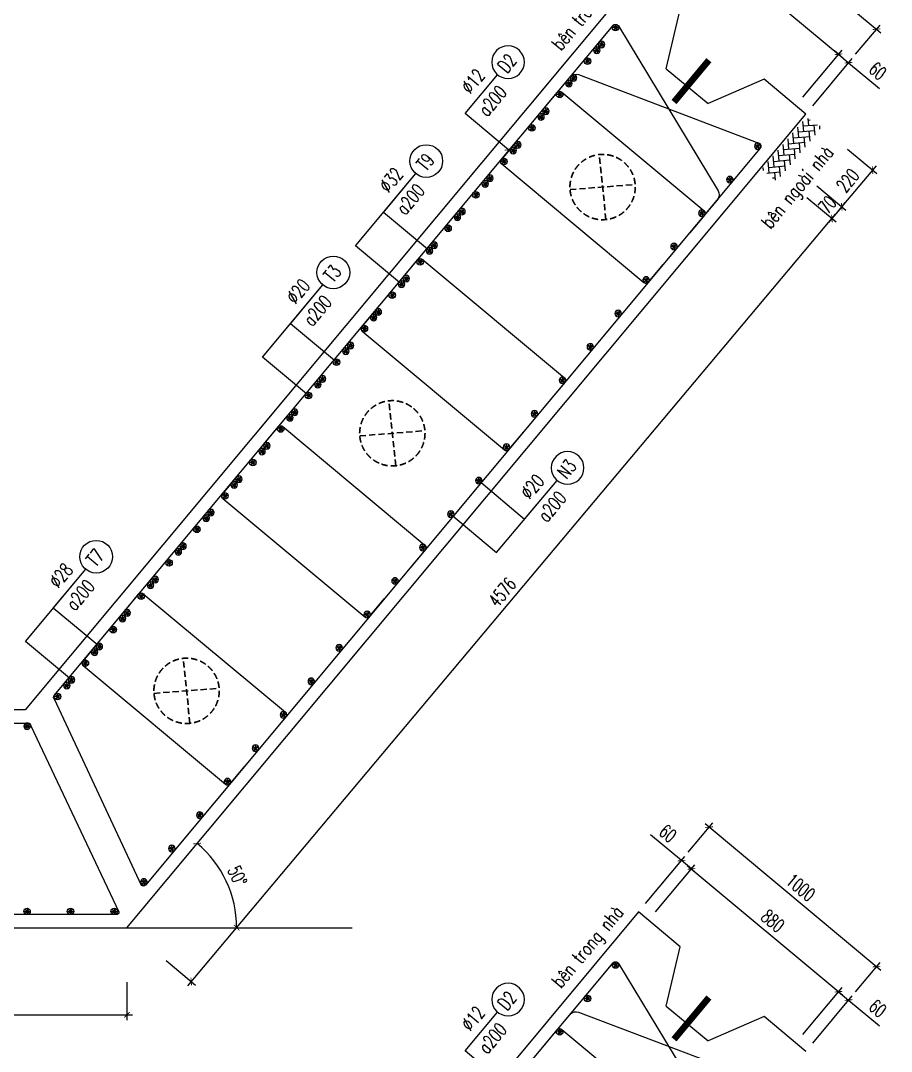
# Model space of a CAD drawing. Header units: millimetres. Extents: x -143483 to 1166745, y -1448440 to -1202244.
# Drawn here: x 1130250 to 1146240, y -1253205 to -1234268 of the extents above; entities that cross this region are included whole.
import ezdxf
from ezdxf.enums import TextEntityAlignment as Align

# ---------------------------------------------------------------- set-up
doc = ezdxf.new("R2010")
doc.units = ezdxf.units.MM
doc.header["$LTSCALE"] = 30
doc.header["$PDMODE"] = 3
doc.linetypes.add('DASHED', pattern=[19.05, 12.7, -6.35])
doc.layers.get('0').update_dxf_attribs({"lineweight": 9})
doc.layers.get('Defpoints').update_dxf_attribs({"lineweight": 9})
for name, color, linetype in [('ccu11-Cotthep', 9, 'Continuous'), ('ccu11-Dim', 8, 'Continuous'), ('ccu11-Hatch', 8, 'Continuous'), ('ccu11-Text', 31, 'Continuous'), ('ccu11-Thep', 4, 'Continuous'), ('ccu11-Thep doc', 4, 'Continuous'), ('ccu11-Thepdai', 6, 'Continuous'), ('Xref_ST_MBDV Cot vach 30.7.2022$0$Xref_ST_MBDV Cot vach 30.7.2022|Xref_ST_MBDV Cot vach 30.7.2022|Xref_ST_MBDV Cot vach 30.7.2022|Xref_ST_MBDV Cot vach 30.7.2022|ccu12-Thay', 7, 'Continuous')]:
    doc.layers.add(name, color=color, linetype=linetype)
doc.layers.add('ccu11-Khuat', color=9, linetype='DASHED', lineweight=30)
doc.layers.add('Vicom_thep doc', color=1, linetype='Continuous', lineweight=35)
doc.styles.add('ccu11-dim', font='vnsimli.shx', dxfattribs={"width": 0.65, "bigfont": 'bigfont.shx'})
doc.styles.add('ccu11-vnsimli', font='vnsimli.shx', dxfattribs={"width": 0.8, "bigfont": 'vns.shx'})
doc.styles.add('ccu11-vnsimple', font='vnsimple.shx', dxfattribs={"bigfont": 'bigfont.shx'})
doc.styles.add('ccu11_simli', font='vnsimli.shx', dxfattribs={"width": 0.8})
doc.dimstyles.new('ccu11-100', dxfattribs={"dimscale": 100, "dimtxt": 2.5, "dimasz": 1, "dimexe": 1, "dimexo": 2, "dimgap": 1, "dimtad": 1, "dimdec": 0, "dimdsep": 46, "dimtxsty": 'ccu11-dim', "dimblk": 'ARCHTICK', "dimcen": -1, "dimdle": 1, "dimclrd": 256, "dimclre": 256, "dimclrt": 3, "dimadec": 0, "dimazin": 2, "dimtfac": 0.1, "dimtdec": 0, "dimtmove": 0, "dimatfit": 1, "dimldrblk": 'ARCHTICK', "dimfxl": 0, "dimtvp": 0.833333, "dimtolj": 1, "dimtzin": 12, "dimarcsym": 0})
doc.dimstyles.new('ccu11-100x4', dxfattribs={"dimscale": 100, "dimtxt": 2.5, "dimasz": 1, "dimexe": 1, "dimexo": 2, "dimgap": 1, "dimtad": 1, "dimdec": 0, "dimlfac": 0.25, "dimdsep": 46, "dimtxsty": 'ccu11-dim', "dimblk": 'ARCHTICK', "dimcen": -1, "dimdle": 1, "dimclrd": 256, "dimclre": 256, "dimclrt": 3, "dimadec": 0, "dimazin": 2, "dimtfac": 0.1, "dimtdec": 0, "dimtmove": 0, "dimatfit": 1, "dimldrblk": 'ARCHTICK', "dimfxl": 0, "dimtvp": 0.833333, "dimtolj": 1, "dimtzin": 12, "dimarcsym": 0})

# ---------------------------------------------------------------- blocks, each defined once
blk = doc.blocks.new('_ARCHTICK')
at = {"color": 0, "linetype": 'ByBlock', "const_width": 0.15}
blk.add_lwpolyline([(-0.5, -0.5), (0.5, 0.5)], dxfattribs=at)
blk = doc.blocks.new('*D3314')
at = {"layer": 'ccu11-Dim', "linetype": 'ByBlock', "lineweight": -2, "ltscale": 30, "transparency": 16777216}
for p, q in [((1141908, -1233423), (1142631, -1232556)), ((1142490, -1232569), (1145347, -1234951)), ((1144612, -1235677), (1145335, -1234810))]:
    blk.add_line(p, q, dxfattribs=at)
at = {"layer": 'Defpoints', "color": 0, "linetype": 'ByBlock', "ltscale": 30, "transparency": 16777216}
for p in [(1141780, -1233576), (1145271, -1234887), (1144484, -1235831)]:
    blk.add_point(p, dxfattribs=at)
at = {"layer": 'ccu11-Dim', "linetype": 'ByBlock', "lineweight": -2, "ltscale": 30, "transparency": 16777216, "xscale": 100, "yscale": 100, "zscale": 100}
for p, rotation in [((1142567, -1232633), 140.1770003508405), ((1145271, -1234887), 320.1770003508405)]:
    blk.add_blockref('_ARCHTICK', p, dxfattribs=dict(at, rotation=rotation))
at = {"layer": 'ccu11-Dim', "color": 3, "linetype": 'ByBlock', "ltscale": 30, "transparency": 16777216, "insert": (1144063, -1233587), "char_height": 250, "attachment_point": 5, "rotation": 320.177, "style": 'ccu11-dim'}
blk.add_mtext('\\A1;880', dxfattribs=at)
blk = doc.blocks.new('*D3315')
at = {"layer": 'ccu11-Dim', "linetype": 'ByBlock', "lineweight": -2, "ltscale": 30, "transparency": 16777216}
for p, q in [((1144612, -1235677), (1145335, -1234810)), ((1145271, -1234887), (1145194, -1234823)), ((1144796, -1235831), (1145519, -1234964)), ((1145271, -1234887), (1145455, -1235041)), ((1145455, -1235041), (1146023, -1235514))]:
    blk.add_line(p, q, dxfattribs=at)
at = {"layer": 'Defpoints', "color": 0, "linetype": 'ByBlock', "ltscale": 30, "transparency": 16777216}
for p in [(1145271, -1234887), (1144484, -1235831), (1144668, -1235984)]:
    blk.add_point(p, dxfattribs=at)
at = {"layer": 'ccu11-Dim', "linetype": 'ByBlock', "lineweight": -2, "ltscale": 30, "transparency": 16777216, "xscale": 100, "yscale": 100, "zscale": 100}
for p, rotation in [((1145271, -1234887), 320.1770003508405), ((1145455, -1235041), 140.1770003508405)]:
    blk.add_blockref('_ARCHTICK', p, dxfattribs=dict(at, rotation=rotation))
at = {"layer": 'ccu11-Dim', "color": 3, "linetype": 'ByBlock', "ltscale": 30, "transparency": 16777216, "insert": (1145989, -1235193), "char_height": 250, "attachment_point": 5, "rotation": 320.177, "style": 'ccu11-dim'}
blk.add_mtext('\\A1;60', dxfattribs=at)
blk = doc.blocks.new('*D3316')
at = {"layer": 'ccu11-Dim', "linetype": 'ByBlock', "lineweight": -2, "ltscale": 30, "transparency": 16777216}
for p, q in [((1142511, -1232326), (1142959, -1231788)), ((1142818, -1231801), (1146044, -1234490)), ((1145583, -1234887), (1146031, -1234350))]:
    blk.add_line(p, q, dxfattribs=at)
at = {"layer": 'Defpoints', "color": 0, "linetype": 'ByBlock', "ltscale": 30, "transparency": 16777216}
for p in [(1142383, -1232479), (1145967, -1234426), (1145455, -1235041)]:
    blk.add_point(p, dxfattribs=at)
at = {"layer": 'ccu11-Dim', "linetype": 'ByBlock', "lineweight": -2, "ltscale": 30, "transparency": 16777216, "xscale": 100, "yscale": 100, "zscale": 100}
for p, rotation in [((1142895, -1231865), 140.1770003508405), ((1145967, -1234426), 320.1770003508405)]:
    blk.add_blockref('_ARCHTICK', p, dxfattribs=dict(at, rotation=rotation))
at = {"layer": 'ccu11-Dim', "color": 3, "linetype": 'ByBlock', "ltscale": 30, "transparency": 16777216, "insert": (1144575, -1232973), "char_height": 250, "attachment_point": 5, "rotation": 320.177, "style": 'ccu11-dim'}
blk.add_mtext('\\A1;1000', dxfattribs=at)
blk = doc.blocks.new('MCT')
at = {"ltscale": 0.005}
for p, q in [((-0.49, 0), (0.49, 0)), ((0.35, -0.35), (-0.35, 0.35)), ((-0.35, -0.35), (0.35, 0.35)), ((0, -0.49), (0, 0.49))]:
    blk.add_line(p, q, dxfattribs=at)
blk.add_circle((0, 0), 0.492, dxfattribs=at)
blk = doc.blocks.new('*U2269')
at = {"layer": 'ccu11-Thep doc', "xscale": -121.9200000001001, "yscale": 121.9200000001001, "zscale": 121.92, "rotation": 270}
blk.add_blockref('MCT', (0, 0), dxfattribs=at)
blk = doc.blocks.new('*U2270')
at = {"layer": 'ccu11-Thep doc', "color": 0, "linetype": 'ByBlock', "lineweight": -2, "transparency": 16777216}
for p in [(0, 0), (800, 0), (1600, 0), (2400, 0), (3200, 0), (4000, 0), (4800, 0), (5600, 0), (6400, 0), (7200, 0), (8000, 0), (8800, 0), (9600, 0), (10400, 0), (11200, 0), (12000, 0), (12800, 0), (13600, 0), (14400, 0), (15200, 0), (16000, 0), (16800, 0), (17600, 0)]:
    blk.add_blockref('*U2269', p, dxfattribs=at)
blk = doc.blocks.new('*U2273')
at = {"layer": 'ccu11-Thep doc', "xscale": -121.9200000001001, "yscale": 121.9200000001001, "zscale": 121.92, "rotation": 270}
blk.add_blockref('MCT', (0, 0), dxfattribs=at)
blk = doc.blocks.new('*U2274')
at = {"layer": 'ccu11-Thep doc', "color": 0, "linetype": 'ByBlock', "lineweight": -2, "transparency": 16777216}
for p in [(0, 0), (800, 0), (1600, 0), (2400, 0), (3200, 0), (4000, 0), (4800, 0), (5600, 0), (6400, 0), (7200, 0), (8000, 0), (8800, 0), (9600, 0), (10400, 0), (11200, 0), (12000, 0), (12800, 0), (13600, 0), (14400, 0), (15200, 0), (16000, 0), (16800, 0), (17600, 0), (18400, 0), (19200, 0)]:
    blk.add_blockref('*U2273', p, dxfattribs=at)
blk = doc.blocks.new('*D3317')
at = {"layer": 'ccu11-Dim', "linetype": 'ByBlock', "lineweight": -2, "ltscale": 30, "transparency": 16777216}
for p, q in [((1112708, -1251933), (1112708, -1252633)), ((1132203, -1251933), (1132203, -1252633)), ((1112608, -1252533), (1132303, -1252533))]:
    blk.add_line(p, q, dxfattribs=at)
at = {"layer": 'Defpoints', "color": 0, "linetype": 'ByBlock', "ltscale": 30, "transparency": 16777216}
for p in [(1112708, -1251733), (1132203, -1251733), (1132203, -1252533)]:
    blk.add_point(p, dxfattribs=at)
at = {"layer": 'ccu11-Dim', "linetype": 'ByBlock', "lineweight": -2, "ltscale": 30, "transparency": 16777216, "xscale": 100, "yscale": 100, "zscale": 100, "rotation": 180}
blk.add_blockref('_ARCHTICK', (1112708, -1252533), dxfattribs=at)
at = {"layer": 'ccu11-Dim', "linetype": 'ByBlock', "lineweight": -2, "ltscale": 30, "transparency": 16777216, "xscale": 100, "yscale": 100, "zscale": 100}
blk.add_blockref('_ARCHTICK', (1132203, -1252533), dxfattribs=at)
at = {"layer": 'ccu11-Dim', "color": 3, "linetype": 'ByBlock', "ltscale": 30, "transparency": 16777216, "insert": (1122456, -1252308), "char_height": 250, "attachment_point": 5, "style": 'ccu11-dim'}
blk.add_mtext('\\A1;4874', dxfattribs=at)
blk = doc.blocks.new('*D3319')
at = {"layer": 'ccu11-Dim', "lineweight": -2, "transparency": 16777216}
blk.add_arc((1132203, -1250933), 2014, 0, 50.177, dxfattribs=at)
at = {"layer": 'Defpoints', "color": 0, "transparency": 16777216}
for p in [(1144668, -1235984), (1134132, -1250353), (1132203, -1250933), (1132203, -1250933), (1136341, -1250933)]:
    blk.add_point(p, dxfattribs=at)
at = {"layer": 'ccu11-Dim', "lineweight": -2, "transparency": 16777216, "xscale": 100, "yscale": 100, "zscale": 100}
for p, rotation in [((1133493, -1249386), 140.1770003494885), ((1134217, -1250933), 270.0000000000017)]:
    blk.add_blockref('_ARCHTICK', p, dxfattribs=dict(at, rotation=rotation))
at = {"layer": 'ccu11-Dim', "color": 3, "transparency": 16777216, "insert": (1134231, -1249983), "char_height": 250, "attachment_point": 5, "rotation": 295.0885, "style": 'ccu11-dim'}
blk.add_mtext('\\A1;50\\M+1818B', dxfattribs=at)
blk = doc.blocks.new('*D3320')
at = {"layer": 'ccu11-Dim', "linetype": 'ByBlock', "lineweight": -2, "ltscale": 30, "transparency": 16777216}
for p, q in [((1145434, -1236627), (1145971, -1237077)), ((1145958, -1236936), (1145264, -1237764)), ((1144869, -1237301), (1145405, -1237751))]:
    blk.add_line(p, q, dxfattribs=at)
at = {"layer": 'Defpoints', "color": 0, "linetype": 'ByBlock', "ltscale": 30, "transparency": 16777216}
for p in [(1145281, -1236499), (1144716, -1237173), (1145328, -1237687)]:
    blk.add_point(p, dxfattribs=at)
at = {"layer": 'ccu11-Dim', "linetype": 'ByBlock', "lineweight": -2, "ltscale": 30, "transparency": 16777216, "xscale": 100, "yscale": 100, "zscale": 100}
for p, rotation in [((1145894, -1237013), 49.9999999935166), ((1145328, -1237687), 229.9999999935166)]:
    blk.add_blockref('_ARCHTICK', p, dxfattribs=dict(at, rotation=rotation))
at = {"layer": 'ccu11-Dim', "color": 3, "linetype": 'ByBlock', "ltscale": 30, "transparency": 16777216, "insert": (1145439, -1237205), "char_height": 250, "attachment_point": 5, "rotation": 50, "style": 'ccu11-dim'}
blk.add_mtext('\\A1;220', dxfattribs=at)
blk = doc.blocks.new('*D3321')
at = {"layer": 'ccu11-Dim', "linetype": 'ByBlock', "lineweight": -2, "ltscale": 30, "transparency": 16777216}
for p, q in [((1144869, -1237301), (1145405, -1237751)), ((1144689, -1237516), (1145225, -1237966)), ((1145328, -1237687), (1145393, -1237611)), ((1145328, -1237687), (1145148, -1237902)), ((1145148, -1237902), (1145084, -1237978))]:
    blk.add_line(p, q, dxfattribs=at)
at = {"layer": 'Defpoints', "color": 0, "linetype": 'ByBlock', "ltscale": 30, "transparency": 16777216}
for p in [(1144716, -1237173), (1144536, -1237387), (1145148, -1237902)]:
    blk.add_point(p, dxfattribs=at)
at = {"layer": 'ccu11-Dim', "linetype": 'ByBlock', "lineweight": -2, "ltscale": 30, "transparency": 16777216, "xscale": 100, "yscale": 100, "zscale": 100}
for p, rotation in [((1145328, -1237687), 229.9999999935166), ((1145148, -1237902), 49.99999999351658)]:
    blk.add_blockref('_ARCHTICK', p, dxfattribs=dict(at, rotation=rotation))
at = {"layer": 'ccu11-Dim', "color": 3, "linetype": 'ByBlock', "ltscale": 30, "transparency": 16777216, "insert": (1145066, -1237650), "char_height": 250, "attachment_point": 5, "rotation": 50, "style": 'ccu11-dim'}
blk.add_mtext('\\A1;70', dxfattribs=at)
blk = doc.blocks.new('*D3322')
at = {"layer": 'ccu11-Dim', "linetype": 'ByBlock', "lineweight": -2, "ltscale": 30, "transparency": 16777216}
for p, q in [((1144689, -1237516), (1145225, -1237966)), ((1133319, -1251999), (1145213, -1237825)), ((1132924, -1251537), (1133460, -1251987))]:
    blk.add_line(p, q, dxfattribs=at)
at = {"layer": 'Defpoints', "color": 0, "linetype": 'ByBlock', "ltscale": 30, "transparency": 16777216}
for p in [(1144536, -1237387), (1145148, -1237902), (1132771, -1251408)]:
    blk.add_point(p, dxfattribs=at)
at = {"layer": 'ccu11-Dim', "linetype": 'ByBlock', "lineweight": -2, "ltscale": 30, "transparency": 16777216, "xscale": 100, "yscale": 100, "zscale": 100}
for p, rotation in [((1145148, -1237902), 49.99999999351658), ((1133383, -1251923), 229.9999999935166)]:
    blk.add_blockref('_ARCHTICK', p, dxfattribs=dict(at, rotation=rotation))
at = {"layer": 'ccu11-Dim', "color": 3, "linetype": 'ByBlock', "ltscale": 30, "transparency": 16777216, "insert": (1139094, -1244768), "char_height": 250, "attachment_point": 5, "rotation": 50, "style": 'ccu11-dim'}
blk.add_mtext('\\A1;4576', dxfattribs=at)
blk = doc.blocks.new('SHD')
at = {"layer": 'ccu11-Cotthep'}
blk.add_circle((300, 0), 300, dxfattribs=at)
at = {"layer": 'ccu11-Cotthep', "color": 31, "style": 'ccu11_simli', "width": 0.8}
blk.add_attdef('DK', text='', height=250, dxfattribs=at).set_placement((-101, 65), align=Align.BOTTOM_RIGHT)
blk.add_attdef('KH', text='', height=250, dxfattribs=at).set_placement((300, 0), align=Align.MIDDLE)
blk.add_attdef('KC', text='', height=250, dxfattribs=at).set_placement((-101, -142), align=Align.TOP_RIGHT)
blk = doc.blocks.new('*U2275')
at = {"layer": 'ccu11-Thep doc', "xscale": -121.9200000001001, "yscale": 121.9200000001001, "zscale": 121.92, "rotation": 270}
blk.add_blockref('MCT', (0, 0), dxfattribs=at)
blk = doc.blocks.new('*U2276')
at = {"layer": 'ccu11-Thep doc', "color": 0, "linetype": 'ByBlock', "lineweight": -2, "transparency": 16777216}
for p in [(0, 0), (800, 0), (1600, 0), (2400, 0), (3200, 0), (4000, 0), (4800, 0), (5600, 0), (6400, 0), (7200, 0), (8000, 0), (8800, 0), (9600, 0), (10400, 0), (11200, 0), (12000, 0), (12800, 0), (13600, 0), (14400, 0), (15200, 0), (16000, 0)]:
    blk.add_blockref('*U2275', p, dxfattribs=at)
blk = doc.blocks.new('*U2271')
at = {"layer": 'ccu11-Thep doc', "xscale": -121.9200000001001, "yscale": 121.9200000001001, "zscale": 121.92, "rotation": 270}
blk.add_blockref('MCT', (0, 0), dxfattribs=at)
blk = doc.blocks.new('*U2272')
at = {"layer": 'ccu11-Thep doc', "color": 0, "linetype": 'ByBlock', "lineweight": -2, "transparency": 16777216}
for p in [(0, 0), (800, 0), (1600, 0), (2400, 0), (3200, 0), (4000, 0), (4800, 0), (5600, 0), (6400, 0), (7200, 0), (8000, 0), (8800, 0), (9600, 0), (10400, 0), (11200, 0), (12000, 0), (12800, 0), (13600, 0), (14400, 0), (15200, 0), (16000, 0), (16800, 0), (17600, 0)]:
    blk.add_blockref('*U2271', p, dxfattribs=at)
blk = doc.blocks.new('ccu11_block_thep')
at = {"layer": 'ccu11-Thep', "color": 3}
for p, q in [((-0.4, 0), (0.4, 0)), ((-0.28, 0.28), (0.28, -0.28)), ((0.28, 0.28), (-0.28, -0.28)), ((0, 0.4), (0, -0.4))]:
    blk.add_line(p, q, dxfattribs=at)
at = {"layer": 'ccu11-Thep', "color": 1, "const_width": 0.0667}
blk.add_lwpolyline([(-0.4, 0, 1), (0.4, 0, 1), (-0.4, 0, 1)], format="xyb", dxfattribs=at)
at = {"layer": 'ccu11-Thep', "color": 1}
blk.add_circle((0, 0), 0.4, dxfattribs=at)
blk = doc.blocks.new('*U2267')
at = {"layer": 'Vicom_thep doc', "xscale": -150, "yscale": 150, "zscale": 150, "rotation": 180}
blk.add_blockref('ccu11_block_thep', (0, 0), dxfattribs=at)
blk = doc.blocks.new('*U2268')
at = {"layer": 'ccu11-Thep doc', "color": 0, "linetype": 'ByBlock', "lineweight": -2, "transparency": 16777216}
for p in [(0, 0), (800, 0), (1600, 0), (2400, 0), (3200, 0), (4000, 0), (4800, 0), (5600, 0), (6400, 0), (7200, 0), (8000, 0), (8800, 0), (9600, 0), (10400, 0), (11200, 0), (12000, 0), (12800, 0), (13600, 0), (14400, 0), (15200, 0)]:
    blk.add_blockref('*U2267', p, dxfattribs=at)
blk = doc.blocks.new('*U2279')
at = {"layer": 'Vicom_thep doc', "xscale": -150, "yscale": 150, "zscale": 150, "rotation": 180}
blk.add_blockref('ccu11_block_thep', (0, 0), dxfattribs=at)
blk = doc.blocks.new('*U2280')
at = {"layer": 'ccu11-Thep doc', "color": 0, "linetype": 'ByBlock', "lineweight": -2, "transparency": 16777216}
for p in [(0, 0), (800, 0), (1600, 0), (2400, 0), (3200, 0), (4000, 0), (4800, 0), (5600, 0), (6400, 0), (7200, 0), (8000, 0), (8800, 0), (9600, 0), (10400, 0), (11200, 0), (12000, 0), (12800, 0), (13600, 0), (14400, 0), (15200, 0)]:
    blk.add_blockref('*U2279', p, dxfattribs=at)
blk = doc.blocks.new('*D3327')
at = {"layer": 'ccu11-Dim', "linetype": 'ByBlock', "lineweight": -2, "ltscale": 30, "transparency": 16777216}
for p, q in [((1142383, -1249700), (1141815, -1249226)), ((1141724, -1250489), (1142447, -1249623)), ((1141908, -1250643), (1142631, -1249776)), ((1142567, -1249853), (1142383, -1249700)), ((1142567, -1249853), (1142644, -1249917))]:
    blk.add_line(p, q, dxfattribs=at)
at = {"layer": 'Defpoints', "color": 0, "linetype": 'ByBlock', "ltscale": 30, "transparency": 16777216}
for p in [(1142567, -1249853), (1141596, -1250643), (1141780, -1250797)]:
    blk.add_point(p, dxfattribs=at)
at = {"layer": 'ccu11-Dim', "linetype": 'ByBlock', "lineweight": -2, "ltscale": 30, "transparency": 16777216, "xscale": 100, "yscale": 100, "zscale": 100}
for p, rotation in [((1142383, -1249700), 320.1770003508405), ((1142567, -1249853), 140.1770003508405)]:
    blk.add_blockref('_ARCHTICK', p, dxfattribs=dict(at, rotation=rotation))
at = {"layer": 'ccu11-Dim', "color": 3, "linetype": 'ByBlock', "ltscale": 30, "transparency": 16777216, "insert": (1142137, -1249201), "char_height": 250, "attachment_point": 5, "rotation": 320.177, "style": 'ccu11-dim'}
blk.add_mtext('\\A1;60', dxfattribs=at)
blk = doc.blocks.new('*D3328')
at = {"layer": 'ccu11-Dim', "linetype": 'ByBlock', "lineweight": -2, "ltscale": 30, "transparency": 16777216}
for p, q in [((1141908, -1250643), (1142631, -1249776)), ((1142490, -1249789), (1145347, -1252172)), ((1144612, -1252897), (1145335, -1252031))]:
    blk.add_line(p, q, dxfattribs=at)
at = {"layer": 'Defpoints', "color": 0, "linetype": 'ByBlock', "ltscale": 30, "transparency": 16777216}
for p in [(1141780, -1250797), (1145271, -1252108), (1144484, -1253051)]:
    blk.add_point(p, dxfattribs=at)
at = {"layer": 'ccu11-Dim', "linetype": 'ByBlock', "lineweight": -2, "ltscale": 30, "transparency": 16777216, "xscale": 100, "yscale": 100, "zscale": 100}
for p, rotation in [((1142567, -1249853), 140.1770003508405), ((1145271, -1252108), 320.1770003508405)]:
    blk.add_blockref('_ARCHTICK', p, dxfattribs=dict(at, rotation=rotation))
at = {"layer": 'ccu11-Dim', "color": 3, "linetype": 'ByBlock', "ltscale": 30, "transparency": 16777216, "insert": (1144063, -1250808), "char_height": 250, "attachment_point": 5, "rotation": 320.177, "style": 'ccu11-dim'}
blk.add_mtext('\\A1;880', dxfattribs=at)
blk = doc.blocks.new('*D3329')
at = {"layer": 'ccu11-Dim', "linetype": 'ByBlock', "lineweight": -2, "ltscale": 30, "transparency": 16777216}
for p, q in [((1144612, -1252897), (1145335, -1252031)), ((1145271, -1252108), (1145194, -1252043)), ((1144796, -1253051), (1145519, -1252184)), ((1145271, -1252108), (1145455, -1252261)), ((1145455, -1252261), (1146023, -1252735))]:
    blk.add_line(p, q, dxfattribs=at)
at = {"layer": 'Defpoints', "color": 0, "linetype": 'ByBlock', "ltscale": 30, "transparency": 16777216}
for p in [(1145271, -1252108), (1144484, -1253051), (1144668, -1253205)]:
    blk.add_point(p, dxfattribs=at)
at = {"layer": 'ccu11-Dim', "linetype": 'ByBlock', "lineweight": -2, "ltscale": 30, "transparency": 16777216, "xscale": 100, "yscale": 100, "zscale": 100}
for p, rotation in [((1145271, -1252108), 320.1770003508405), ((1145455, -1252261), 140.1770003508405)]:
    blk.add_blockref('_ARCHTICK', p, dxfattribs=dict(at, rotation=rotation))
at = {"layer": 'ccu11-Dim', "color": 3, "linetype": 'ByBlock', "ltscale": 30, "transparency": 16777216, "insert": (1145989, -1252414), "char_height": 250, "attachment_point": 5, "rotation": 320.177, "style": 'ccu11-dim'}
blk.add_mtext('\\A1;60', dxfattribs=at)
blk = doc.blocks.new('*D3330')
at = {"layer": 'ccu11-Dim', "linetype": 'ByBlock', "lineweight": -2, "ltscale": 30, "transparency": 16777216}
for p, q in [((1142511, -1249546), (1142959, -1249008)), ((1142818, -1249021), (1146044, -1251711)), ((1145583, -1252108), (1146031, -1251570))]:
    blk.add_line(p, q, dxfattribs=at)
at = {"layer": 'Defpoints', "color": 0, "linetype": 'ByBlock', "ltscale": 30, "transparency": 16777216}
for p in [(1142383, -1249700), (1145967, -1251647), (1145455, -1252261)]:
    blk.add_point(p, dxfattribs=at)
at = {"layer": 'ccu11-Dim', "linetype": 'ByBlock', "lineweight": -2, "ltscale": 30, "transparency": 16777216, "xscale": 100, "yscale": 100, "zscale": 100}
for p, rotation in [((1142895, -1249085), 140.1770003508405), ((1145967, -1251647), 320.1770003508405)]:
    blk.add_blockref('_ARCHTICK', p, dxfattribs=dict(at, rotation=rotation))
at = {"layer": 'ccu11-Dim', "color": 3, "linetype": 'ByBlock', "ltscale": 30, "transparency": 16777216, "insert": (1144575, -1250193), "char_height": 250, "attachment_point": 5, "rotation": 320.177, "style": 'ccu11-dim'}
blk.add_mtext('\\A1;1000', dxfattribs=at)
blk = doc.blocks.new('*U2287')
at = {"layer": 'ccu11-Thep doc', "xscale": -121.9200000001001, "yscale": 121.9200000001001, "zscale": 121.92, "rotation": 270}
blk.add_blockref('MCT', (0, 0), dxfattribs=at)
blk = doc.blocks.new('*U2288')
at = {"layer": 'ccu11-Thep doc', "color": 0, "linetype": 'ByBlock', "lineweight": -2, "transparency": 16777216}
for p in [(0, 0), (800, 0), (1600, 0), (2400, 0), (3200, 0), (4000, 0), (4800, 0), (5600, 0), (6400, 0), (7200, 0), (8000, 0), (8800, 0), (9600, 0), (10400, 0), (11200, 0), (12000, 0), (12800, 0), (13600, 0), (14400, 0), (15200, 0), (16000, 0)]:
    blk.add_blockref('*U2287', p, dxfattribs=at)

msp = doc.modelspace()

# ---------------------------------------------------------------- hatches: boundary and pattern name
at = {"layer": 'ccu11-Hatch', "ltscale": 10}
h = msp.add_hatch(dxfattribs=at)
h.set_pattern_fill('AR-HBONE', color=256, scale=25, angle=320.177, style=0)
h.set_pattern_definition([(95.1770003, (-2309180.95, -2604733.32), (90.5687895, 108.6153505), [300, -100]), (5.1770003, (-2309189.97, -2604633.73), (90.5687895, 108.6153505), [300, -100])])
h.paths.add_polyline_path([(1143861.54, -1236994.39), (1144132.44, -1237220.29), (1144960.09, -1236227.72), (1144678.2, -1236048.46)])

# ---------------------------------------------------------------- linework, layer by layer
at = {"layer": 'ccu11-Dim'}
msp.add_lwpolyline([(1132203.49, -1250932.68), (1136340.53, -1250932.68)], dxfattribs=at)
at = {"layer": 'ccu11-Khuat', "ltscale": 0.3}
for p, q in [((1140998.35, -1237922.9), (1140875.66, -1236729.19)), ((1140338.84, -1237372.97), (1141535.17, -1237279.12)), ((1137137.07, -1242446.67), (1137014.38, -1241252.96)), ((1136477.56, -1241896.74), (1137673.88, -1241802.89)), ((1133358.82, -1247177.95), (1133236.13, -1245984.24)), ((1132699.31, -1246628.02), (1133895.64, -1246534.17))]:
    msp.add_line(p, q, dxfattribs=at)
for centre in [(1140937.01, -1237326.05), (1137075.72, -1241849.81), (1133297.47, -1246581.09)]:
    msp.add_circle(centre, 600, dxfattribs=at)
at = {"layer": 'ccu11-Thep', "const_width": 120}
for points in [[(1142248.34, -1235763.35), (1142888.76, -1234995.32)], [(1142248.34, -1252983.7), (1142888.76, -1252215.68)]]:
    msp.add_lwpolyline(points, dxfattribs=at)
at = {"layer": 'ccu11-Thepdai'}
for points in [[(1139892.31, -1235840.63), (1140353.71, -1235287.29, -0.23620228), (1140496.52, -1235260.85), (1143805.88, -1236517.96, -0.5204497), (1143831.6, -1236612.82), (1132543.2, -1250150.53, -0.41421356), (1132472.78, -1250156.91), (1130872.83, -1246735.39, -0.41421356), (1130866.45, -1246664.97), (1141128.14, -1234358.55, -0.5204497), (1141226.08, -1234366.8), (1143057.51, -1237396.33, -0.23620228), (1143057.17, -1237541.56), (1142595.77, -1238094.9)], [(1139833.52, -1235911.14), (1140102.5, -1235588.56, -0.41421356), (1140187.01, -1235580.91), (1142798.3, -1237758.33, -0.41421356), (1142805.95, -1237842.84), (1142536.98, -1238165.41)], [(1139346.81, -1236494.84), (1139077.83, -1236817.41, 0.41421356), (1139085.49, -1236901.91), (1141696.78, -1239079.34, 0.41421356), (1141781.28, -1239071.68), (1142050.26, -1238749.11)], [(1137271.85, -1238983.24), (1137540.83, -1238660.67, -0.41421356), (1137625.33, -1238653.01), (1140236.62, -1240830.44, -0.41421356), (1140244.28, -1240914.94), (1139975.3, -1241237.51)], [(1136785.13, -1239566.94), (1136516.16, -1239889.51, 0.41421356), (1136523.81, -1239974.02), (1139135.1, -1242151.44, 0.41421356), (1139219.61, -1242143.78), (1139488.59, -1241821.21)], [(1134710.18, -1242055.35), (1134979.15, -1241732.78, -0.41421356), (1135063.66, -1241725.12), (1137674.95, -1243902.54, -0.41421356), (1137682.61, -1243987.05), (1137413.63, -1244309.62)], [(1134223.46, -1242639.05), (1133954.49, -1242961.62, 0.41421356), (1133962.14, -1243046.13), (1136573.43, -1245223.55, 0.41421356), (1136657.94, -1245215.89), (1136926.91, -1244893.32)], [(1132148.51, -1245127.45), (1132417.48, -1244804.88, -0.41421356), (1132501.99, -1244797.23), (1135113.28, -1246974.65, -0.41421356), (1135120.94, -1247059.15), (1134851.96, -1247381.73)], [(1131661.79, -1245711.15), (1131392.81, -1246033.73, 0.41421356), (1131400.47, -1246118.23), (1134011.76, -1248295.65, 0.41421356), (1134096.27, -1248288), (1134365.24, -1247965.43)], [(1132005.7, -1250692.68), (1112767.7, -1250692.68, -0.41421356), (1112707.7, -1250632.68), (1112707.7, -1247222.68, -0.41421356), (1112757.7, -1247172.68), (1130385.7, -1247172.68, -0.41421356), (1130435.7, -1247222.68), (1132055.7, -1250642.68, -0.41421356), (1132005.7, -1250692.68)], [(1139892.31, -1253060.99), (1140353.71, -1252507.65, -0.23620228), (1140496.52, -1252481.21), (1143805.88, -1253738.32, -0.5204497), (1143831.6, -1253833.18), (1132543.2, -1267370.88, -0.41421356), (1132472.78, -1267377.26), (1130872.83, -1263955.75, -0.41421356), (1130866.45, -1263885.33), (1141128.14, -1251578.91, -0.5204497), (1141226.08, -1251587.15), (1143057.51, -1254616.68, -0.23620228), (1143057.17, -1254761.92), (1142595.77, -1255315.26)], [(1139833.52, -1253131.49), (1140102.5, -1252808.92, -0.41421356), (1140187.01, -1252801.26), (1142798.3, -1254978.69, -0.41421356), (1142805.95, -1255063.19), (1142536.98, -1255385.76)]]:
    msp.add_lwpolyline(points, format="xyb", dxfattribs=at)
at = {"layer": 'Xref_ST_MBDV Cot vach 30.7.2022$0$Xref_ST_MBDV Cot vach 30.7.2022|Xref_ST_MBDV Cot vach 30.7.2022|Xref_ST_MBDV Cot vach 30.7.2022|Xref_ST_MBDV Cot vach 30.7.2022|ccu12-Thay', "ltscale": 10}
for p, q in [((1141596.07, -1233422.63), (1130330.73, -1246932.68)), ((1142107, -1235151.59), (1142363.58, -1234062.62)), ((1143900.66, -1235344.32), (1142875.54, -1235792.43)), ((1144668.17, -1235984.31), (1143900.66, -1235344.32)), ((1132203.49, -1250932.68), (1144668.17, -1235984.31)), ((1130330.73, -1246932.68), (1112307.7, -1246932.68)), ((1141596.07, -1250642.99), (1130330.73, -1264153.04)), ((1142363.58, -1251282.98), (1141596.07, -1250642.99)), ((1112307.7, -1250932.68), (1132203.49, -1250932.68)), ((1142107, -1252371.94), (1142363.58, -1251282.98)), ((1143900.66, -1252564.67), (1142875.54, -1253012.79)), ((1144668.17, -1253204.66), (1143900.66, -1252564.67))]:
    msp.add_line(p, q, dxfattribs=at)
for points in [[(1142107, -1235151.59), (1142875.54, -1235792.43)], [(1142107, -1252371.94), (1142875.54, -1253012.79)]]:
    msp.add_lwpolyline(points, dxfattribs=at)

# ---------------------------------------------------------------- block references
at = {"layer": 'ccu11-Cotthep'}
ref = msp.add_blockref('SHD', (1139007.8, -1235262.05), dxfattribs=dict(at, xscale=-1, rotation=230))
ref.add_attrib('KH', 'D2', dxfattribs={"color": 31, "height": 250, "rotation": 50, "style": 'ccu11-vnsimple', "width": 0.7}).set_placement((1139184.56, -1235051.39), align=Align.MIDDLE_CENTER)
ref.add_attrib('KC', 'a200', dxfattribs={"color": 31, "height": 250, "rotation": 50, "style": 'ccu11-vnsimple', "width": 0.7}).set_placement((1138817.62, -1235661.95), align=Align.TOP_CENTER)
ref.add_attrib('DK', '`12', dxfattribs={"color": 31, "height": 250, "rotation": 50, "style": 'ccu11-vnsimple', "width": 0.7}).set_placement((1138710.44, -1235509.62), align=Align.BOTTOM_CENTER)
ref = msp.add_blockref('SHD', (1137507.24, -1237077.81), dxfattribs=dict(at, rotation=50.17700000000001))
ref.add_attrib('KH', 'T9', dxfattribs={"color": 31, "height": 250, "rotation": 50.177, "style": 'ccu11-vnsimple', "width": 0.7}).set_placement((1137683.36, -1236866.61), align=Align.MIDDLE_CENTER)
ref.add_attrib('KC', 'a200', dxfattribs={"color": 31, "height": 250, "rotation": 50.177, "style": 'ccu11-vnsimple', "width": 0.7}).set_placement((1137309.58, -1237471.02), align=Align.TOP_CENTER)
ref.add_attrib('DK', '`32', dxfattribs={"color": 31, "height": 250, "rotation": 50.177, "style": 'ccu11-vnsimple', "width": 0.7}).set_placement((1137205.78, -1237322.23), align=Align.BOTTOM_CENTER)
ref = msp.add_blockref('SHD', (1135800.25, -1239124.13), dxfattribs=dict(at, rotation=50.17700000000001))
ref.add_attrib('KH', 'T3', dxfattribs={"color": 31, "height": 250, "rotation": 50.177, "style": 'ccu11-vnsimple', "width": 0.7}).set_placement((1135976.36, -1238912.92), align=Align.MIDDLE_CENTER)
ref.add_attrib('KC', 'a200', dxfattribs={"color": 31, "height": 250, "rotation": 50.177, "style": 'ccu11-vnsimple', "width": 0.7}).set_placement((1135602.58, -1239517.33), align=Align.TOP_CENTER)
ref.add_attrib('DK', '`20', dxfattribs={"color": 31, "height": 250, "rotation": 50.177, "style": 'ccu11-vnsimple', "width": 0.7}).set_placement((1135498.78, -1239368.55), align=Align.BOTTOM_CENTER)
ref = msp.add_blockref('SHD', (1140101.77, -1242715.38), dxfattribs=dict(at, xscale=-1, rotation=230))
ref.add_attrib('KH', 'N3', dxfattribs={"color": 31, "height": 250, "rotation": 50, "style": 'ccu11-vnsimple', "width": 0.7}).set_placement((1140278.53, -1242504.71), align=Align.MIDDLE_CENTER)
ref.add_attrib('KC', 'a200', dxfattribs={"color": 31, "height": 250, "rotation": 50, "style": 'ccu11-vnsimple', "width": 0.7}).set_placement((1139911.05, -1243114.82), align=Align.TOP_CENTER)
ref.add_attrib('DK', '`20', dxfattribs={"color": 31, "height": 250, "rotation": 50, "style": 'ccu11-vnsimple', "width": 0.7}).set_placement((1139799.23, -1242958.6), align=Align.BOTTOM_CENTER)
ref = msp.add_blockref('SHD', (1131445.4, -1244346.71), dxfattribs=dict(at, rotation=50.17700000000001))
ref.add_attrib('KH', 'T7', dxfattribs={"color": 31, "height": 250, "rotation": 50.177, "style": 'ccu11-vnsimple', "width": 0.7}).set_placement((1131621.52, -1244135.5), align=Align.MIDDLE_CENTER)
ref.add_attrib('KC', 'a200', dxfattribs={"color": 31, "height": 250, "rotation": 50.177, "style": 'ccu11-vnsimple', "width": 0.7}).set_placement((1131247.74, -1244739.91), align=Align.TOP_CENTER)
ref.add_attrib('DK', '`28', dxfattribs={"color": 31, "height": 250, "rotation": 50.177, "style": 'ccu11-vnsimple', "width": 0.7}).set_placement((1131143.94, -1244591.13), align=Align.BOTTOM_CENTER)
ref = msp.add_blockref('SHD', (1139007.8, -1252482.41), dxfattribs=dict(at, xscale=-1, rotation=230))
ref.add_attrib('KH', 'D2', dxfattribs={"color": 31, "height": 250, "rotation": 50, "style": 'ccu11-vnsimple', "width": 0.7}).set_placement((1139184.56, -1252271.75), align=Align.MIDDLE_CENTER)
ref.add_attrib('KC', 'a200', dxfattribs={"color": 31, "height": 250, "rotation": 50, "style": 'ccu11-vnsimple', "width": 0.7}).set_placement((1138817.62, -1252882.3), align=Align.TOP_CENTER)
ref.add_attrib('DK', '`12', dxfattribs={"color": 31, "height": 250, "rotation": 50, "style": 'ccu11-vnsimple', "width": 0.7}).set_placement((1138710.44, -1252729.97), align=Align.BOTTOM_CENTER)
at = {"layer": 'ccu11-Thep doc', "xscale": -1}
for name, p, rotation in [('*U2276', (1141173.2, -1234397.65), 50.17700069890327), ('*U2274', (1112767.7, -1250632.68), 180), ('*U2288', (1141173.2, -1251618.01), 50.17700069890327)]:
    msp.add_blockref(name, p, dxfattribs=dict(at, rotation=rotation))
at = {"layer": 'ccu11-Thep doc'}
for name, p, rotation in [('*U2268', (1140917.58, -1234705.31), 230.177), ('*U2280', (1140831.41, -1234809.47), 230.177), ('*U2272', (1143785.04, -1236575.52), 230.1770000001006)]:
    msp.add_blockref(name, p, dxfattribs=dict(at, rotation=rotation))
msp.add_blockref('*U2270', (1112767.7, -1247232.68), dxfattribs=at)

# ---------------------------------------------------------------- texts
at = {"layer": 'ccu11-Text', "linetype": 'Continuous', "style": 'ccu11-vnsimli', "width": 0.75}
for s, p in [('bªn trong nhµ', (1140756.07, -1234138.06)), ('bªn ngoµi nhµ', (1144609.46, -1237403.51)), ('bªn trong nhµ', (1140756.07, -1251358.42))]:
    msp.add_text(s, height=250, rotation=50.177, dxfattribs=at).set_placement(p, align=Align.CENTER)

# ---------------------------------------------------------------- dimensions: what is measured, and where the dimension line sits
at = {"layer": 'ccu11-Dim', "linetype": 'ByBlock', "ltscale": 30}
for base, p1, p2, angle, picture, middle in [((1145967.2, -1234426.45), (1142382.76, -1232479.19), (1145454.86, -1235040.87), 140.177, '*D3316', (1144575.24, -1232972.8)), ((1145328.47, -1237687.12), (1145281.28, -1236498.77), (1144715.63, -1237172.89), 50, '*D3320', (1145438.93, -1237205.43)), ((1145148.49, -1237901.61), (1132770.54, -1251408.5), (1144535.65, -1237387.38), 50, '*D3322', (1139093.57, -1244767.54)), ((1145967.2, -1251646.8), (1142382.76, -1249699.55), (1145454.86, -1252261.22), 140.177, '*D3330', (1144575.24, -1250193.16))]:
    dim = msp.add_linear_dim(base=base, p1=p1, p2=p2, angle=angle, dimstyle='ccu11-100x4', dxfattribs=at)
    dim.commit()
    dim.dimension.update_dxf_attribs({"geometry": picture, "text_midpoint": middle})
for base, p1, p2, angle, override, picture, middle in [((1145270.53, -1234887.17), (1141780.39, -1233576.34), (1144483.85, -1235830.61), 140.177, {"dimtmove": 1}, '*D3314', (1144062.9, -1233587.22)), ((1145148.49, -1237901.61), (1144715.63, -1237172.89), (1144535.65, -1237387.38), 50, {"dimtix": 1}, '*D3321', (1145066.12, -1237649.74)), ((1145270.53, -1252107.52), (1141780.39, -1250796.69), (1144483.85, -1253050.96), 140.177, {"dimtmove": 1}, '*D3328', (1144062.9, -1250807.58))]:
    dim = msp.add_linear_dim(base=base, p1=p1, p2=p2, angle=angle, dimstyle='ccu11-100x4', override=override, dxfattribs=at)
    dim.commit()
    dim.dimension.update_dxf_attribs({"geometry": picture, "text_midpoint": middle})
for base, p1, p2, angle, picture, middle in [((1145270.53, -1234887.17), (1144668.17, -1235984.31), (1144483.85, -1235830.61), 320.177, '*D3315', (1145845.01, -1235366.19)), ((1142567.08, -1249853.25), (1141596.07, -1250642.99), (1141780.39, -1250796.69), 140.177, '*D3327', (1141992.61, -1249374.23)), ((1145270.53, -1252107.52), (1144668.17, -1253204.66), (1144483.85, -1253050.96), 320.177, '*D3329', (1145845.01, -1252586.54))]:
    dim = msp.add_linear_dim(base=base, p1=p1, p2=p2, angle=angle, dimstyle='ccu11-100x4', dxfattribs=at)
    dim.commit()
    dim.dimension.update_dxf_attribs({"geometry": picture, "text_midpoint": middle, "dimtype": 160})
at = {"layer": 'ccu11-Dim'}
dim = msp.add_angular_dim_2l(base=(1134132.12, -1250353.12), line1=((1132203.49, -1250932.68), (1136340.53, -1250932.68)), line2=((1132203.49, -1250932.68), (1144668.17, -1235984.31)), dimstyle='ccu11-100', override={"dimadec": 0}, dxfattribs=at)
dim.commit()
dim.dimension.update_dxf_attribs({"geometry": '*D3319', "text_midpoint": (1134231.09, -1249983.38)})
at = {"layer": 'ccu11-Dim', "linetype": 'ByBlock', "ltscale": 30}
dim = msp.add_linear_dim(base=(1132203.49, -1252533.04), p1=(1112707.7, -1251733.04), p2=(1132203.49, -1251733.04), dimstyle='ccu11-100x4', dxfattribs=at)
dim.commit()
dim.dimension.update_dxf_attribs({"geometry": '*D3317', "text_midpoint": (1122455.59, -1252308.04)})

# ---------------------------------------------------------------- leaders
at = {"layer": 'ccu11-Cotthep', "linetype": 'ByBlock', "ltscale": 30}
for points in [[(1139207.61, -1236642.44), (1138410.65, -1235973.71), (1139007.8, -1235262.05)], [(1139207.61, -1253862.79), (1138410.65, -1253194.06), (1139007.8, -1252482.41)]]:
    msp.add_leader(points, dimstyle='ccu11-100x4', dxfattribs=at)
at = {"layer": 'ccu11-Cotthep'}
for points in [[(1137245.07, -1239110.42), (1136399.96, -1238405.73), (1137507.24, -1237077.81)], [(1137757.4, -1238496), (1136912.3, -1237791.31), (1137507.24, -1237077.81)], [(1135538.07, -1241156.74), (1134692.96, -1240452.05), (1135800.25, -1239124.13)], [(1136050.4, -1240542.31), (1135205.3, -1239837.63), (1135800.25, -1239124.13)], [(1138147.46, -1243332.57), (1138990.39, -1244039.87), (1140101.77, -1242715.38)], [(1138661.69, -1242719.74), (1139504.62, -1243427.03), (1140101.77, -1242715.38)], [(1131183.23, -1246379.32), (1130338.12, -1245674.63), (1131445.4, -1244346.71)], [(1131695.56, -1245764.89), (1130850.46, -1245060.21), (1131445.4, -1244346.71)]]:
    msp.add_leader(points, dimstyle='ccu11-100', override={"dimasz": 1.5, "dimgap": 1, "dimtad": 0, "dimldrblk": 'None', "dimfxl": 3, "dimfxlon": 1, "dimtfill": 1, "dimarcsym": 1}, dxfattribs=at)

doc.saveas('drawing.dxf')
